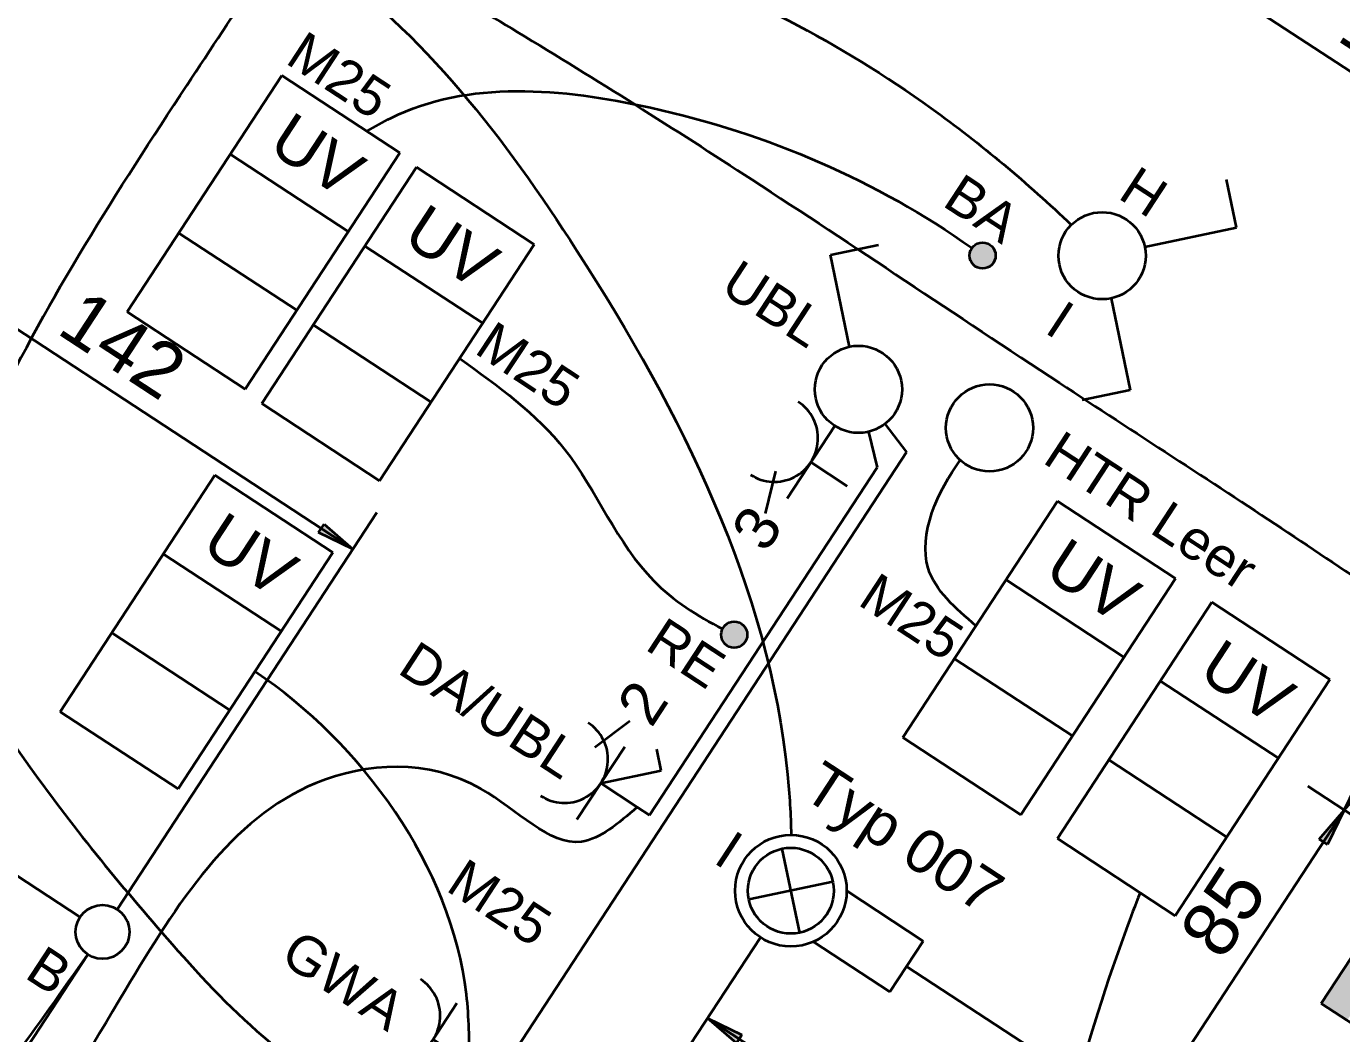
# Model space of a CAD drawing. Header units: metres. Extents: x 2696276 to 2696381, y 1245119 to 1245220.
# Drawn here: x 2696296.539 to 2696299.557, y 1245178.414 to 1245180.725 of the extents above; entities that cross this region are included whole.
import ezdxf
from ezdxf.lldxf.tags import DXFTag

# ---------------------------------------------------------------- set-up
doc = ezdxf.new("R2010")
doc.units = ezdxf.units.M
for name, color, linetype, lineweight, true_color in [('011_232.51_Lichtinstallationen allgemein', 150, 'Continuous', 35, 0x0080ff), ('011_232.51_Lichtinstallationen allgemein_Deckenltg', 150, 'Continuous', 35, 0x0080ff), ('013_232.61_Kraftinstallationen allgemein', 1, 'Continuous', 35, 0xff0000), ('013_232.61_Kraftinstallationen allgemein_Bodenltg', 1, 'STRICHLINIE', 35, 0xff0000), ('013_232.61_Kraftinstallationen allgemein_Deckenltg', 1, 'Continuous', 35, 0xff0000), ('014_232.62_Storeninstallationen_Deckenltg', 1, 'Continuous', 35, 0xff0000), ('016_232.70_HLKS-Installation_Bodenltg', 5, 'STRICHLINIE', 35, 0x0000ff), ('018_233.01_Innenleuchten', 150, 'Continuous', 35, 0x0080ff), ('035_236.3__UKV-Installationen_Bodenltg', 24, 'STRICHLINIE', 35, 0x993300)]:
    doc.layers.add(name, color=color, linetype=linetype, lineweight=lineweight, true_color=true_color)
doc.layers.add('X_Mass', color=7, linetype='Continuous', lineweight=35)
doc.layers.add('X_Mass_Sperrzonen', color=7, linetype='Continuous', lineweight=35)
doc.styles.get("Standard").update_dxf_attribs({"font": 'arial.ttf'})
tags = doc.linetypes.add('STRICHLINIE', pattern=[19.05, 12.7, -6.35]).pattern_tags.tags
tags[6:7] = [DXFTag(74, 4), DXFTag(75, 0), DXFTag(340, '0'), DXFTag(46, 0.0), DXFTag(50, 0.0), DXFTag(44, 0.0), DXFTag(45, 0.0)]
tags[4:5] = [DXFTag(74, 4), DXFTag(75, 0), DXFTag(340, '0'), DXFTag(46, 0.0), DXFTag(50, 0.0), DXFTag(44, 0.0), DXFTag(45, 0.0)]
tags = doc.linetypes.add('STRICHPUNKT', pattern=[25.4, 12.7, -6.35, 0, -6.35]).pattern_tags.tags
tags[10:11] = [DXFTag(74, 4), DXFTag(75, 0), DXFTag(340, '0'), DXFTag(46, 0.0), DXFTag(50, 0.0), DXFTag(44, 0.0), DXFTag(45, 0.0)]
tags[8:9] = [DXFTag(74, 4), DXFTag(75, 0), DXFTag(340, '0'), DXFTag(46, 0.0), DXFTag(50, 0.0), DXFTag(44, 0.0), DXFTag(45, 0.0)]
tags[6:7] = [DXFTag(74, 4), DXFTag(75, 0), DXFTag(340, '0'), DXFTag(46, 0.0), DXFTag(50, 0.0), DXFTag(44, 0.0), DXFTag(45, 0.0)]
tags[4:5] = [DXFTag(74, 4), DXFTag(75, 0), DXFTag(340, '0'), DXFTag(46, 0.0), DXFTag(50, 0.0), DXFTag(44, 0.0), DXFTag(45, 0.0)]
tags = doc.linetypes.add('STRICHPUNKT2', pattern=[12.7, 6.35, -3.175, 0, -3.175]).pattern_tags.tags
tags[10:11] = [DXFTag(74, 4), DXFTag(75, 0), DXFTag(340, '0'), DXFTag(46, 0.0), DXFTag(50, 0.0), DXFTag(44, 0.0), DXFTag(45, 0.0)]
tags[8:9] = [DXFTag(74, 4), DXFTag(75, 0), DXFTag(340, '0'), DXFTag(46, 0.0), DXFTag(50, 0.0), DXFTag(44, 0.0), DXFTag(45, 0.0)]
tags[6:7] = [DXFTag(74, 4), DXFTag(75, 0), DXFTag(340, '0'), DXFTag(46, 0.0), DXFTag(50, 0.0), DXFTag(44, 0.0), DXFTag(45, 0.0)]
tags[4:5] = [DXFTag(74, 4), DXFTag(75, 0), DXFTag(340, '0'), DXFTag(46, 0.0), DXFTag(50, 0.0), DXFTag(44, 0.0), DXFTag(45, 0.0)]

# ---------------------------------------------------------------- blocks, each defined once
blk = doc.blocks.new('Maß-A0S2JCAI73', base_point=(-99.38, 748.96))
at = {"color": 0, "linetype": 'ByBlock', "lineweight": -2, "ltscale": 0.35}
for p, q in [((-45, 1023.96), (-24.35, 1023.96)), ((-36.14, 1015.29), (-35, 1023.96)), ((-35, 1023.96), (-33.86, 1015.29)), ((-35, 1023.96), (-35, 748.96)), ((-33.86, 1015.29), (-36.14, 1015.29)), ((-35, 833.95), (-36.14, 842.62)), ((-36.14, 842.62), (-33.86, 842.62)), ((-33.86, 842.62), (-35, 833.95)), ((-45, 833.95), (-15.11, 833.95)), ((-36.14, 825.27), (-35, 833.95)), ((-35, 833.95), (-33.86, 825.27)), ((-33.86, 825.27), (-36.14, 825.27)), ((-35, 748.96), (-36.14, 757.63)), ((-36.14, 757.63), (-33.86, 757.63)), ((-33.86, 757.63), (-35, 748.96)), ((-25, 748.96), (-99.38, 748.96))]:
    blk.add_line(p, q, dxfattribs=at)
for points in [[(-35, 1023.96), (-33.86, 1015.29), (-36.14, 1015.29)], [(-35, 833.95), (-36.14, 842.62), (-33.86, 842.62)], [(-35, 833.95), (-33.86, 825.27), (-36.14, 825.27)], [(-35, 748.96), (-36.14, 757.63), (-33.86, 757.63)]]:
    blk.add_solid(points, dxfattribs=at)
at = {"color": 0, "linetype": 'ByBlock', "lineweight": -2, "ltscale": 0.35, "char_height": 12.5, "attachment_point": 1, "rotation": 90}
for s, insert in [('{\\fArial;190}', (-51.71, 988.59)), ('{\\fArial;85}', (-51.79, 789.5))]:
    blk.add_mtext(s, dxfattribs=dict(at, insert=insert))
blk = doc.blocks.new('Steckdose T13_ UP-A0S2JCAQ73', base_point=(-191.11, 665.41))
at = {"color": 0, "lineweight": -2}
for p, q in [((-181.11, 665.41), (-181.11, 685.41)), ((-181.11, 675.41), (-171.11, 675.41))]:
    blk.add_line(p, q, dxfattribs=at)
blk.add_ellipse((-191.11, 675.41), major_axis=(0, -10), ratio=1, start_param=0, end_param=3.141593, dxfattribs=at)
blk = doc.blocks.new('Deckenlampendübel-A0S2JCDK73', base_point=(-264.29, 648.36))
at = {"color": 0, "lineweight": -2}
blk.add_circle((-258.11, 654.55), 6.19, dxfattribs=at)
blk = doc.blocks.new('Maß-A0S2JCF273', base_point=(-131.11, 704))
at = {"color": 0, "linetype": 'ByBlock', "lineweight": -2, "ltscale": 0.35}
for p, q in [((-131.11, 704), (-131.11, 736.16)), ((4.89, 704), (4.89, 722.4)), ((-131.11, 714), (-122.43, 715.14)), ((-122.43, 712.86), (-131.11, 714)), ((-131.11, 714), (4.89, 714)), ((-122.43, 715.14), (-122.43, 712.86)), ((-3.79, 712.86), (-3.79, 715.14)), ((-3.79, 715.14), (4.89, 714)), ((4.89, 714), (-3.79, 712.86))]:
    blk.add_line(p, q, dxfattribs=at)
for points in [[(-131.11, 714), (-122.43, 715.14), (-122.43, 712.86)], [(4.89, 714), (-3.79, 712.86), (-3.79, 715.14)]]:
    blk.add_solid(points, dxfattribs=at)
at = {"color": 0, "linetype": 'ByBlock', "lineweight": -2, "ltscale": 0.35, "insert": (-95.77, 730.75), "char_height": 12.5, "attachment_point": 1}
blk.add_mtext('{\\fArial;136}', dxfattribs=at)
blk = doc.blocks.new('Anschlusspunkt-A0S2JCG473', base_point=(-177.09, 891.97))
at = {"lineweight": -2}
blk.add_hatch(color=0, dxfattribs=at).paths.add_polyline_path([(-174.14, 897.97), (-173.35, 897.88), (-172.62, 897.58), (-171.98, 897.11), (-171.5, 896.48), (-171.19, 895.75), (-171.09, 894.97), (-171.19, 894.18), (-171.5, 893.45), (-171.98, 892.83), (-172.62, 892.35), (-173.35, 892.06), (-174.14, 891.97), (-174.9, 892.08), (-175.62, 892.39), (-176.23, 892.87), (-176.69, 893.48), (-176.99, 894.2), (-177.09, 894.97), (-176.99, 895.74), (-176.69, 896.45), (-176.23, 897.07), (-175.62, 897.55), (-174.9, 897.86)])
at = {"color": 0, "lineweight": -2}
blk.add_circle((-174.09, 894.97), 3, dxfattribs=at)
blk = doc.blocks.new('0_232.51_Lichtinstallationen allgemein_Bodenltg-A0S2JCHM73', base_point=(-390.61, 877.07))
at = {"color": 0, "linetype": 'ByBlock', "lineweight": -2, "ltscale": 0.35}
blk.add_open_spline([(-390.61, 877.07), (-387.53, 877.17), (-363.32, 878.69), (-327.38, 899.48), (-304.8, 950.56), (-313.89, 995.49), (-320.3, 1040.36), (-311.49, 1093.57), (-268.04, 1162.82), (-153.13, 1208.03), (-32.79, 1140.44), (-29.52, 1068.94), (-28.61, 1048.96)], degree=3, knots=[0, 0, 0, 0, 9.239752, 72.815015, 110.414714, 170.170666, 205.343224, 246.503316, 329.328898, 438.603492, 589.387544, 647.847477, 647.847477, 647.847477, 647.847477], dxfattribs=at)
blk = doc.blocks.new('0_232.61_Kraftinstallationen allgemein_Deckenltg-A0S2JCIW73', base_point=(-63.8, 661.96))
at = {"color": 0, "linetype": 'ByBlock', "lineweight": -2, "ltscale": 0.35}
blk.add_open_spline([(-63.8, 792.43), (-62.56, 786.53), (-54.67, 751.99), (-38.26, 709.54), (-38.54, 670.98), (-38.61, 661.96)], degree=3, knots=[0, 0, 0, 0, 18.08326, 106.400448, 133.359213, 133.359213, 133.359213, 133.359213], dxfattribs=at)
blk = doc.blocks.new('0_232.51_Lichtinstallationen allgemein_Deckenltg-A0S2JCRG73', base_point=(-360.11, 388.77))
at = {"color": 0, "linetype": 'ByBlock', "lineweight": -2, "ltscale": 0.35}
blk.add_open_spline([(-171.11, 745.71), (-172.67, 740.28), (-176.92, 725.47), (-209.48, 734.5), (-248.19, 705.9), (-245.84, 606.77), (-236, 486.34), (-315.1, 407.16), (-354.53, 390.83), (-360.11, 388.77)], degree=3, knots=[0, 0, 0, 0, 15.088167, 41.125489, 79.025937, 143.526969, 317.601512, 427.988221, 445.827066, 445.827066, 445.827066, 445.827066], dxfattribs=at)
blk = doc.blocks.new('Schalter_ Schema 0_ UP-A0S2JCSG73', base_point=(-203.39, 843.69))
at = {"color": 0, "lineweight": -2}
for p, q in [((-203.39, 875.97), (-195.42, 883.95)), ((-188.18, 860.76), (-203.39, 875.97))]:
    blk.add_line(p, q, dxfattribs=at)
blk.add_circle((-181.11, 853.69), 10, dxfattribs=at)
blk = doc.blocks.new('Schalter_ Schema 1_ UP-A0S2JCT673', base_point=(-161.11, 879.7))
at = {"color": 0, "lineweight": -2}
for p, q in [((-128.82, 932.24), (-136.8, 940.22)), ((-144.04, 917.03), (-128.82, 932.24)), ((-144.04, 902.89), (-128.82, 887.68)), ((-128.82, 887.68), (-136.8, 879.7))]:
    blk.add_line(p, q, dxfattribs=at)
blk.add_circle((-151.11, 909.96), 10, dxfattribs=at)
blk = doc.blocks.new('Gruppenzuleitung-A0S2JCUA73', base_point=(-293.9, 775.95))
at = {"color": 0, "linetype": 'ByBlock', "lineweight": -2, "ltscale": 0.35}
for p, q in [((-293.9, 775.95), (-293.9, 840.75)), ((-293.9, 840.75), (-261.56, 840.75)), ((-261.56, 840.75), (-261.56, 775.95)), ((-261.56, 819.15), (-293.9, 819.15)), ((-261.56, 797.55), (-293.9, 797.55)), ((-261.56, 775.95), (-293.9, 775.95))]:
    blk.add_line(p, q, dxfattribs=at)
at = {"color": 0, "linetype": 'ByBlock', "lineweight": -2, "ltscale": 0.35, "insert": (-287.56, 835.35), "char_height": 10.8, "attachment_point": 1}
blk.add_mtext('{\\fArial;UV}', dxfattribs=at)
blk = doc.blocks.new('Gruppenzuleitung-A0S2JCV073', base_point=(-86.48, 792.43))
at = {"color": 0, "linetype": 'ByBlock', "lineweight": -2, "ltscale": 0.35}
for p, q in [((-86.48, 792.43), (-86.48, 857.23)), ((-86.48, 857.23), (-54.14, 857.23)), ((-54.14, 857.23), (-54.14, 792.43)), ((-54.14, 835.63), (-86.48, 835.63)), ((-54.14, 814.03), (-86.48, 814.03)), ((-54.14, 792.43), (-86.48, 792.43))]:
    blk.add_line(p, q, dxfattribs=at)
at = {"color": 0, "linetype": 'ByBlock', "lineweight": -2, "ltscale": 0.35, "insert": (-80.15, 851.83), "char_height": 10.8, "attachment_point": 1}
blk.add_mtext('{\\fArial;UV}', dxfattribs=at)
blk = doc.blocks.new('0_232.51_Lichtinstallationen allgemein_Deckenltg-A0S2JCVO73', base_point=(-360.11, 415.34))
at = {"color": 0, "linetype": 'ByBlock', "lineweight": -2, "ltscale": 0.35}
blk.add_open_spline([(-258.15, 648.36), (-258.51, 638.3), (-260.75, 575.08), (-273.61, 493.1), (-323.24, 420.97), (-351.6, 415.57), (-360.11, 415.34)], degree=3, knots=[0, 0, 0, 0, 30.201665, 189.802743, 246.81759, 272.352092, 272.352092, 272.352092, 272.352092], dxfattribs=at)
blk = doc.blocks.new('Gruppenzuleitung-A0S2JCVS73', base_point=(-331.25, 776.68))
at = {"color": 0, "linetype": 'ByBlock', "lineweight": -2, "ltscale": 0.35}
for p, q in [((-331.25, 776.68), (-331.25, 841.48)), ((-331.25, 841.48), (-298.91, 841.48)), ((-298.91, 841.48), (-298.91, 776.68)), ((-298.91, 819.88), (-331.25, 819.88)), ((-298.91, 798.28), (-331.25, 798.28)), ((-298.91, 776.68), (-331.25, 776.68))]:
    blk.add_line(p, q, dxfattribs=at)
at = {"color": 0, "linetype": 'ByBlock', "lineweight": -2, "ltscale": 0.35, "insert": (-324.92, 836.08), "char_height": 10.8, "attachment_point": 1}
blk.add_mtext('{\\fArial;UV}', dxfattribs=at)
blk = doc.blocks.new('Steckdose T13_ UP_ 2-fach_ geschaltet-A0S2JD1E73', base_point=(-191.11, 735.71))
at = {"color": 0, "lineweight": -2}
for p, q in [((-186.8, 751.88), (-183.41, 761.32)), ((-171.11, 755.71), (-174.65, 759.25)), ((-181.11, 735.71), (-181.11, 755.71)), ((-181.11, 745.71), (-171.11, 755.71)), ((-181.11, 745.71), (-171.11, 745.71))]:
    blk.add_line(p, q, dxfattribs=at)
blk.add_ellipse((-191.11, 745.71), major_axis=(0, -10), ratio=1, start_param=0, end_param=3.141593, dxfattribs=at)
at = {"color": 0, "lineweight": -2, "insert": (-188.23, 762.49), "char_height": 10, "attachment_point": 1, "rotation": 90}
blk.add_mtext('{\\fArial;2}', dxfattribs=at)
blk = doc.blocks.new('0_232.61_Kraftinstallationen allgemein_Bodenltg-A0S2JD1U73', base_point=(-261.56, 675.41))
at = {"color": 0, "linetype": 'ByBlock', "lineweight": -2, "ltscale": 0.35}
blk.add_open_spline([(-171.11, 675.41), (-174.04, 679.8), (-193.43, 708.76), (-232.03, 723.31), (-261.56, 723.7)], degree=3, knots=[0, 0, 0, 0, 15.821542, 104.421153, 104.421153, 104.421153, 104.421153], dxfattribs=at)
blk = doc.blocks.new('0_232.51_Lichtinstallationen allgemein_Deckenltg-A0S2JD2273', base_point=(-390.61, 759.7))
at = {"color": 0, "linetype": 'ByBlock', "lineweight": -2, "ltscale": 0.35}
blk.add_open_spline([(-390.61, 873.13), (-388.15, 872.3), (-371.81, 866.76), (-323.27, 872.55), (-239.28, 842.68), (-169.27, 801.98), (-140.68, 763.53), (-138.08, 759.7)], degree=3, knots=[0, 0, 0, 0, 7.756546, 51.594232, 141.572496, 271.081055, 284.960221, 284.960221, 284.960221, 284.960221], dxfattribs=at)
blk = doc.blocks.new('0_232.61_Kraftinstallationen allgemein_Bodenltg-A0S2JD7E73', base_point=(-307.93, 841.48))
at = {"color": 0, "linetype": 'ByBlock', "lineweight": -2, "ltscale": 0.35}
blk.add_open_spline([(-307.93, 841.48), (-306.99, 843.34), (-297.02, 862.99), (-249.9, 888.17), (-203.89, 896.03), (-177.09, 895.08)], degree=3, knots=[0, 0, 0, 0, 6.235408, 65.904211, 146.379844, 146.379844, 146.379844, 146.379844], dxfattribs=at)
blk = doc.blocks.new('Maß-A0S2JDCC73', base_point=(-168.61, 991))
at = {"color": 7, "linetype": 'ByBlock', "lineweight": -2, "ltscale": 0.35, "true_color": 0xffffff}
for p, q in [((-168.61, 991), (-168.61, 1036.46)), ((-79.62, 991), (-79.62, 1036.46)), ((-168.61, 1001), (-159.93, 1002.14)), ((-168.61, 1001), (-79.62, 1001)), ((-159.93, 999.86), (-168.61, 1001)), ((-159.93, 1002.14), (-159.93, 999.86)), ((-88.29, 999.86), (-88.29, 1002.14)), ((-88.29, 1002.14), (-79.62, 1001)), ((-79.62, 1001), (-88.29, 999.86))]:
    blk.add_line(p, q, dxfattribs=at)
for points in [[(-168.61, 1001), (-159.93, 1002.14), (-159.93, 999.86)], [(-79.62, 1001), (-88.29, 999.86), (-88.29, 1002.14)]]:
    blk.add_solid(points, dxfattribs=at)
at = {"color": 7, "linetype": 'ByBlock', "lineweight": -2, "ltscale": 0.35, "true_color": 0xffffff, "insert": (-128.55, 1017.88), "char_height": 12.5, "attachment_point": 1}
blk.add_mtext('{\\fArial;90}', dxfattribs=at)
blk = doc.blocks.new('0_232.51_Lichtinstallationen allgemein_AP-Ltg-A0S2JDFA73', base_point=(-173.84, 745.71))
at = {"color": 0, "linetype": 'ByBlock', "lineweight": -2, "ltscale": 0.35}
for p, q in [((-173.84, 846.82), (-167.73, 841.03)), ((-167.73, 841.03), (-167.73, 745.71)), ((-167.73, 745.71), (-171.11, 745.71))]:
    blk.add_line(p, q, dxfattribs=at)
blk = doc.blocks.new('0_236.3_UKV-Installationen_Bodenltg-A0S2JDJU73', base_point=(-536.11, 457.96))
at = {"color": 0, "lineweight": -2}
blk.add_open_spline([(-536.11, 457.96), (-529.56, 506.36), (-510.72, 645.61), (-465.83, 859.5), (-523.97, 1128.45), (-398.94, 1186.55), (-361.61, 1203.89)], degree=3, knots=[0, 0, 0, 0, 145.540827, 418.737658, 689.392775, 804.624734, 804.624734, 804.624734, 804.624734], dxfattribs=at)
blk = doc.blocks.new('Spiegelschrank mit Steckdose L.-A0S2JDLK73', base_point=(-15.11, 793.95))
at = {"color": 0, "lineweight": -2}
for p, q in [((-15.11, 873.95), (-15.11, 793.95)), ((4.89, 873.95), (-15.11, 873.95)), ((4.89, 793.95), (4.89, 873.95)), ((1.02, 863.28), (-11.24, 863.28)), ((-5.11, 863.28), (-5.11, 855.95)), ((4.89, 855.95), (-15.11, 855.95)), ((-15.11, 793.95), (4.89, 793.95))]:
    blk.add_line(p, q, dxfattribs=at)
blk.add_ellipse((-5.11, 869.41), major_axis=(-6.13, 0), ratio=1, start_param=0, end_param=3.141593, dxfattribs=at)
blk.add_solid([(-8.01, 855.95), (-15.11, 855.95), (-8.01, 793.95), (-15.11, 793.95)], dxfattribs=at)
blk = doc.blocks.new('0_232.51_Lichtinstallationen allgemein_Deckenltg-A0S2JDLS73', base_point=(-390.61, 875.33))
at = {"color": 0, "linetype": 'ByBlock', "lineweight": -2, "ltscale": 0.35}
blk.add_open_spline([(-390.61, 875.77), (-387.24, 875.53), (-369.93, 874.31), (-332.34, 889.37), (-276.29, 913.14), (-213.8, 919.31), (-174.61, 914.49), (-160.9, 912.01)], degree=3, knots=[0, 0, 0, 0, 10.078636, 51.833759, 117.541352, 194.036082, 235.85619, 235.85619, 235.85619, 235.85619], dxfattribs=at)
blk = doc.blocks.new('0_232.61_Kraftinstallationen allgemein_Bodenltg-A0S2JDN273', base_point=(-261.56, 790.16))
at = {"color": 0, "linetype": 'ByBlock', "lineweight": -2, "ltscale": 0.35}
blk.add_open_spline([(-261.56, 809.51), (-250.74, 809.04), (-227.62, 808.04), (-202.65, 789.73), (-183.51, 789.93), (-177.14, 790.64)], degree=3, knots=[0, 0, 0, 0, 31.944452, 68.27842, 87.520543, 87.520543, 87.520543, 87.520543], dxfattribs=at)
blk = doc.blocks.new('0_232.51_Lichtinstallationen allgemein_Deckenltg-A0S2JDNC73', base_point=(-350.95, 531.64))
at = {"color": 0, "linetype": 'ByBlock', "lineweight": -2, "ltscale": 0.35}
blk.add_open_spline([(-333.11, 531.64), (-326.86, 535.44), (-308.9, 546.34), (-312.77, 630.22), (-347.76, 714.4), (-348.51, 818.85), (-347.73, 888.78), (-349.52, 930.29), (-350.95, 951.96)], degree=3, knots=[0, 0, 0, 0, 20.854524, 59.878301, 221.593507, 307.840463, 367.099003, 432.245914, 432.245914, 432.245914, 432.245914], dxfattribs=at)
blk = doc.blocks.new('Maß-A0S2JDQO73', base_point=(-786.11, 660.73))
at = {"color": 0, "linetype": 'ByBlock', "lineweight": -2, "ltscale": 0.35}
for p, q in [((-258.11, 769.5), (-258.11, 660.73)), ((-786.11, 759.5), (-258.11, 759.5)), ((-266.78, 758.36), (-266.78, 760.64)), ((-266.78, 760.64), (-258.11, 759.5)), ((-258.11, 759.5), (-266.78, 758.36))]:
    blk.add_line(p, q, dxfattribs=at)
blk.add_solid([(-258.11, 759.5), (-266.78, 758.36), (-266.78, 760.64)], dxfattribs=at)
at = {"color": 0, "linetype": 'ByBlock', "lineweight": -2, "ltscale": 0.35, "insert": (-342.51, 776.17), "char_height": 12.5, "attachment_point": 1}
blk.add_mtext('{\\fArial;142}', dxfattribs=at)
blk = doc.blocks.new('1_Einlasskasten UP-A0S2JDQQ73', base_point=(-161.11, 852.75))
at = {"color": 0, "lineweight": -2}
blk.add_circle((-151.11, 862.75), 10, dxfattribs=at)
blk = doc.blocks.new('Gruppenzuleitung-A0S2JDQU73', base_point=(-128.82, 792.43))
at = {"color": 0, "linetype": 'ByBlock', "lineweight": -2, "ltscale": 0.35}
for p, q in [((-96.48, 857.23), (-128.82, 857.23)), ((-128.82, 857.23), (-128.82, 792.43)), ((-96.48, 792.43), (-96.48, 857.23)), ((-128.82, 835.63), (-96.48, 835.63)), ((-128.82, 814.03), (-96.48, 814.03)), ((-128.82, 792.43), (-96.48, 792.43))]:
    blk.add_line(p, q, dxfattribs=at)
at = {"color": 0, "linetype": 'ByBlock', "lineweight": -2, "ltscale": 0.35, "insert": (-122.49, 851.83), "char_height": 10.8, "attachment_point": 1}
blk.add_mtext('{\\fArial;UV}', dxfattribs=at)
blk = doc.blocks.new('Gruppenzuleitung-A0S2JDQW73', base_point=(-293.9, 691.51))
at = {"color": 0, "linetype": 'ByBlock', "lineweight": -2, "ltscale": 0.35}
for p, q in [((-293.9, 691.51), (-293.9, 756.31)), ((-293.9, 756.31), (-261.56, 756.31)), ((-261.56, 756.31), (-261.56, 691.51)), ((-261.56, 734.71), (-293.9, 734.71)), ((-261.56, 713.11), (-293.9, 713.11)), ((-261.56, 691.51), (-293.9, 691.51))]:
    blk.add_line(p, q, dxfattribs=at)
at = {"color": 0, "linetype": 'ByBlock', "lineweight": -2, "ltscale": 0.35, "insert": (-287.56, 750.91), "char_height": 10.8, "attachment_point": 1}
blk.add_mtext('{\\fArial;UV}', dxfattribs=at)
blk = doc.blocks.new('0_232.70_HLKS-Installation_Bodenltg-A0S2JDQY73', base_point=(-356.71, 653.91))
at = {"color": 0, "lineweight": -2}
blk.add_open_spline([(-356.71, 694.89), (-351.79, 694.51), (-330.12, 692.83), (-293.08, 676.11), (-242.42, 659.86), (-181.54, 645.87), (-153.08, 679.03), (-144.05, 694.38)], degree=3, knots=[0, 0, 0, 0, 14.77414, 65.042166, 118.808835, 179.527475, 232.96078, 232.96078, 232.96078, 232.96078], dxfattribs=at)
blk = doc.blocks.new('0_232.61_Kraftinstallationen allgemein_Deckenltg-A0S2JDT873', base_point=(-152.72, 823.03))
at = {"color": 0, "linetype": 'ByBlock', "lineweight": -2, "ltscale": 0.35}
blk.add_open_spline([(-128.82, 823.03), (-134.97, 823.86), (-150.35, 825.92), (-153.13, 844.27), (-152.66, 852.88)], degree=3, knots=[0, 0, 0, 0, 17.183238, 43.047265, 43.047265, 43.047265, 43.047265], dxfattribs=at)
blk = doc.blocks.new('Anschlusspunkt-A0S2JDTC73', base_point=(-177.16, 787.98))
at = {"lineweight": -2}
blk.add_hatch(color=0, dxfattribs=at).paths.add_polyline_path([(-171.16, 790.93), (-171.25, 791.72), (-171.54, 792.45), (-172.02, 793.08), (-172.64, 793.57), (-173.37, 793.88), (-174.16, 793.98), (-174.94, 793.88), (-175.67, 793.57), (-176.29, 793.08), (-176.77, 792.45), (-177.06, 791.72), (-177.16, 790.93), (-177.04, 790.16), (-176.74, 789.45), (-176.26, 788.84), (-175.64, 788.37), (-174.92, 788.08), (-174.16, 787.98), (-173.39, 788.08), (-172.67, 788.37), (-172.05, 788.84), (-171.57, 789.45), (-171.27, 790.16)])
at = {"color": 0, "lineweight": -2}
blk.add_circle((-174.16, 790.98), 3, dxfattribs=at)
blk = doc.blocks.new('0_232.51_Lichtinstallationen allgemein_Deckenltg-A0S2JDTG73', base_point=(-390.61, 836.97))
at = {"color": 0, "linetype": 'ByBlock', "lineweight": -2, "ltscale": 0.35}
blk.add_open_spline([(-390.61, 874.75), (-385.57, 873.84), (-369.2, 870.85), (-336.04, 877.24), (-287.01, 879.97), (-220.75, 880.92), (-151.83, 879.93), (-81.36, 880.49), (-36.64, 879.37), (7.36, 881.22), (11.11, 859.82), (11.05, 848.3), (11.01, 839.26), (10.97, 836.97)], degree=3, knots=[0, 0, 0, 0, 15.268094, 49.674885, 99.570193, 163.088545, 247.762841, 308.628162, 368.074305, 400.157717, 408.76289, 428.867131, 435.747106, 435.747106, 435.747106, 435.747106], dxfattribs=at)
blk = doc.blocks.new('LED-Deckenleuchte mit Trafotunnel-A0S2JDYO73', base_point=(-143.91, 736.16))
at = {"color": 0, "lineweight": -2}
for p, q in [((-124.14, 742), (-138.07, 755.92)), ((-124.14, 755.92), (-138.07, 742)), ((-99.38, 755.92), (-120.36, 755.92)), ((-99.38, 742), (-99.38, 755.92)), ((-120.36, 742), (-99.38, 742))]:
    blk.add_line(p, q, dxfattribs=at)
for radius in [12.8, 9.85]:
    blk.add_circle((-131.11, 748.96), radius, dxfattribs=at)
blk = doc.blocks.new('Bemerkung-A0S2JDYQ73', base_point=(-141.28, 768.34))
at = {"color": 0, "lineweight": -2, "insert": (-141.28, 778.34), "char_height": 10, "attachment_point": 1}
blk.add_mtext('{\\fArial;Typ 007}', dxfattribs=at)
blk = doc.blocks.new('Steckdose T13_ UP_ 3-fach-A0S2JE1073', base_point=(-191.11, 810.38))
at = {"color": 0, "lineweight": -2}
for p, q in [((-181.11, 843.72), (-181.11, 823.72)), ((-181.11, 833.72), (-171.11, 833.72)), ((-186.8, 827.55), (-183.41, 818.1))]:
    blk.add_line(p, q, dxfattribs=at)
blk.add_ellipse((-191.11, 833.72), major_axis=(0, -10), ratio=1, start_param=0, end_param=3.141593, dxfattribs=at)
at = {"color": 0, "lineweight": -2, "insert": (-188.23, 810.38), "char_height": 10, "attachment_point": 1, "rotation": 90}
blk.add_mtext('{\\fArial;3}', dxfattribs=at)
blk = doc.blocks.new('0_232.51_Lichtinstallationen allgemein_AP-Ltg-A0S2JE2K73', base_point=(-171.67, 624.47))
at = {"color": 0, "linetype": 'ByBlock', "lineweight": -2, "ltscale": 0.35}
for p, q in [((-171.67, 850.37), (-163.97, 847.66)), ((-163.97, 847.66), (-163.97, 631.76)), ((-163.97, 631.76), (-171.11, 624.47))]:
    blk.add_line(p, q, dxfattribs=at)
blk = doc.blocks.new('Maß-A0S2JE2S73', base_point=(-168.61, 966.5))
at = {"color": 7, "linetype": 'ByBlock', "lineweight": -2, "ltscale": 0.35, "true_color": 0xffffff}
for p, q in [((-168.61, 966.5), (-168.61, 1036.46)), ((-18.84, 966.5), (-18.84, 1036.46)), ((-168.61, 976.5), (-159.93, 977.64)), ((-168.61, 976.5), (-18.84, 976.5)), ((-159.93, 975.36), (-168.61, 976.5)), ((-159.93, 977.64), (-159.93, 975.36)), ((-27.51, 975.36), (-27.51, 977.64)), ((-27.51, 977.64), (-18.84, 976.5)), ((-18.84, 976.5), (-27.51, 975.36))]:
    blk.add_line(p, q, dxfattribs=at)
for points in [[(-168.61, 976.5), (-159.93, 977.64), (-159.93, 975.36)], [(-18.84, 976.5), (-27.51, 975.36), (-27.51, 977.64)]]:
    blk.add_solid(points, dxfattribs=at)
at = {"color": 7, "linetype": 'ByBlock', "lineweight": -2, "ltscale": 0.35, "true_color": 0xffffff, "insert": (-133.55, 993.28), "char_height": 12.5, "attachment_point": 1}
blk.add_mtext('{\\fArial;150}', dxfattribs=at)

msp = doc.modelspace()

# ---------------------------------------------------------------- linework, layer by layer
at = {"layer": 'X_Mass', "linetype": 'STRICHPUNKT2', "ltscale": 0.35}
for p, q in [((2696295.1318, 1245179.6823), (2696296.662, 1245178.681)), ((2696296.6798, 1245178.5954), (2696295.1174, 1245176.2078))]:
    msp.add_line(p, q, dxfattribs=at)

# ---------------------------------------------------------------- block references
at = {"layer": '011_232.51_Lichtinstallationen allgemein', "linetype": 'Continuous', "ltscale": 0.35, "xscale": 0.01, "yscale": 0.01, "zscale": 0.01, "rotation": 326.8000002754653}
for name, p in [('Schalter_ Schema 1_ UP-A0S2JCT673', (2696298.7582, 1245180)), ('Schalter_ Schema 0_ UP-A0S2JCSG73', (2696298.2072, 1245179.9302)), ('Steckdose T13_ UP_ 3-fach-A0S2JE1073', (2696298.1277, 1245179.5843)), ('Steckdose T13_ UP_ 2-fach_ geschaltet-A0S2JD1E73', (2696297.7188, 1245178.9594)), ('Spiegelschrank mit Steckdose L.-A0S2JDLK73', (2696299.5104, 1245178.483)), ('Bemerkung-A0S2JDYQ73', (2696298.3144, 1245178.9596))]:
    msp.add_blockref(name, p, dxfattribs=at)
at = {"layer": '011_232.51_Lichtinstallationen allgemein_Deckenltg', "ltscale": 0.35, "xscale": 0.01, "yscale": 0.01, "zscale": 0.01, "rotation": 326.8000002754653}
for name, p in [('0_232.51_Lichtinstallationen allgemein_Bodenltg-A0S2JCHM73', (2696296.8235, 1245181.2347)), ('0_232.51_Lichtinstallationen allgemein_Deckenltg-A0S2JDLS73', (2696296.8139, 1245181.2201)), ('0_232.51_Lichtinstallationen allgemein_Deckenltg-A0S2JDTG73', (2696296.6039, 1245180.8991)), ('0_232.51_Lichtinstallationen allgemein_Deckenltg-A0S2JD2273', (2696296.1808, 1245180.2525)), ('0_232.51_Lichtinstallationen allgemein_Deckenltg-A0S2JCRG73', (2696294.4049, 1245176.9817)), ('0_232.51_Lichtinstallationen allgemein_Deckenltg-A0S2JCVO73', (2696294.5504, 1245177.2041))]:
    msp.add_blockref(name, p, dxfattribs=at)
at = {"layer": '011_232.51_Lichtinstallationen allgemein_Deckenltg', "linetype": 'STRICHLINIE', "ltscale": 0.35, "xscale": 0.01, "yscale": 0.01, "zscale": 0.01, "rotation": 326.8000002754653}
msp.add_blockref('0_232.51_Lichtinstallationen allgemein_Deckenltg-A0S2JDNC73', (2696295.2639, 1245178.1271), dxfattribs=at)
at = {"layer": '011_232.51_Lichtinstallationen allgemein_Deckenltg', "linetype": 'STRICHPUNKT', "ltscale": 0.35, "xscale": 0.01, "yscale": 0.01, "zscale": 0.01, "rotation": 326.8000002754653}
for name, p in [('0_232.51_Lichtinstallationen allgemein_AP-Ltg-A0S2JE2K73', (2696297.2723, 1245177.9222)), ('0_232.51_Lichtinstallationen allgemein_AP-Ltg-A0S2JDFA73', (2696297.918, 1245178.9485))]:
    msp.add_blockref(name, p, dxfattribs=at)
at = {"layer": '013_232.61_Kraftinstallationen allgemein', "linetype": 'Continuous', "ltscale": 0.35, "xscale": 0.01, "yscale": 0.01, "zscale": 0.01, "rotation": 326.8000002754653}
for name, p in [('Anschlusspunkt-A0S2JCG473', (2696298.6917, 1245180.1902)), ('1_Einlasskasten UP-A0S2JDQQ73', (2696298.6107, 1245179.7745)), ('Anschlusspunkt-A0S2JDTC73', (2696298.1217, 1245179.3204)), ('Steckdose T13_ UP-A0S2JCAQ73', (2696297.3338, 1245178.3712))]:
    msp.add_blockref(name, p, dxfattribs=at)
at = {"layer": '013_232.61_Kraftinstallationen allgemein', "ltscale": 0.35, "xscale": 0.01, "yscale": 0.01, "zscale": 0.01, "rotation": 326.8000002754653}
for name, p in [('Gruppenzuleitung-A0S2JDQU73', (2696298.5505, 1245179.093)), ('Gruppenzuleitung-A0S2JCV073', (2696298.9048, 1245178.8611))]:
    msp.add_blockref(name, p, dxfattribs=at)
at = {"layer": '013_232.61_Kraftinstallationen allgemein_Bodenltg', "ltscale": 0.35, "xscale": 0.01, "yscale": 0.01, "zscale": 0.01, "rotation": 326.8000002754653}
for name, p in [('0_232.61_Kraftinstallationen allgemein_Bodenltg-A0S2JD7E73', (2696297.3204, 1245180.4841)), ('0_232.61_Kraftinstallationen allgemein_Bodenltg-A0S2JDN273', (2696297.4274, 1245179.8008)), ('0_232.61_Kraftinstallationen allgemein_Bodenltg-A0S2JD1U73', (2696296.7991, 1245178.8406))]:
    msp.add_blockref(name, p, dxfattribs=at)
at = {"layer": '013_232.61_Kraftinstallationen allgemein_Deckenltg', "linetype": 'STRICHLINIE', "ltscale": 0.35, "xscale": 0.01, "yscale": 0.01, "zscale": 0.01, "rotation": 326.8000002754653}
msp.add_blockref('0_232.61_Kraftinstallationen allgemein_Deckenltg-A0S2JDT873', (2696298.5181, 1245179.4799), dxfattribs=at)
at = {"layer": '013_232.61_Kraftinstallationen allgemein_Deckenltg', "linetype": 'ByBlock', "ltscale": 0.35, "xscale": 0.01, "yscale": 0.01, "zscale": 0.01, "rotation": 326.8000002754653}
msp.add_blockref('0_232.61_Kraftinstallationen allgemein_Deckenltg-A0S2JCIW73', (2696298.3802, 1245177.6452), dxfattribs=at)
at = {"layer": '014_232.62_Storeninstallationen_Deckenltg', "ltscale": 0.35, "xscale": 0.01, "yscale": 0.01, "zscale": 0.01, "rotation": 326.8000002754653}
for name, p in [('Gruppenzuleitung-A0S2JCVS73', (2696296.7704, 1245180.0696)), ('Gruppenzuleitung-A0S2JCUA73', (2696297.079, 1245179.859)), ('Gruppenzuleitung-A0S2JDQW73', (2696296.6167, 1245179.1524))]:
    msp.add_blockref(name, p, dxfattribs=at)
at = {"layer": '016_232.70_HLKS-Installation_Bodenltg', "linetype": 'STRICHLINIE', "ltscale": 0.35, "xscale": 0.01, "yscale": 0.01, "zscale": 0.01, "rotation": 326.8000002754653}
msp.add_blockref('0_232.70_HLKS-Installation_Bodenltg-A0S2JDQY73', (2696295.8851, 1245179.1818), dxfattribs=at)
at = {"layer": '018_233.01_Innenleuchten', "linetype": 'Continuous', "ltscale": 0.35, "xscale": 0.01, "yscale": 0.01, "zscale": 0.01, "rotation": 326.8000002754653}
for name, p in [('LED-Deckenleuchte mit Trafotunnel-A0S2JDYO73', (2696298.1161, 1245178.7047)), ('Deckenlampendübel-A0S2JCDK73', (2696296.6281, 1245178.6292))]:
    msp.add_blockref(name, p, dxfattribs=at)
at = {"layer": '035_236.3__UKV-Installationen_Bodenltg', "linetype": 'STRICHLINIE', "ltscale": 0.35, "xscale": 0.01, "yscale": 0.01, "zscale": 0.01, "rotation": 326.8000002754653}
msp.add_blockref('0_236.3_UKV-Installationen_Bodenltg-A0S2JDJU73', (2696293.3111, 1245178.5244), dxfattribs=at)
at = {"layer": 'X_Mass', "ltscale": 0.35, "xscale": 0.01, "yscale": 0.01, "zscale": 0.01, "rotation": 326.8000002754653}
for name, p in [('Maß-A0S2JDQO73', (2696292.3295, 1245181.59)), ('Maß-A0S2JCAI73', (2696298.5589, 1245178.568)), ('Maß-A0S2JCF273', (2696298.0472, 1245178.3655))]:
    msp.add_blockref(name, p, dxfattribs=at)
at = {"layer": 'X_Mass_Sperrzonen', "color": 0, "ltscale": 0.35, "xscale": 0.01, "yscale": 0.01, "zscale": 0.01, "rotation": 326.8000002754653}
for name, p in [('Maß-A0S2JE2S73', (2696299.1708, 1245180.7674)), ('Maß-A0S2JDCC73', (2696299.3049, 1245180.9724))]:
    msp.add_blockref(name, p, dxfattribs=at)

# ---------------------------------------------------------------- texts
at = {"layer": '011_232.51_Lichtinstallationen allgemein', "linetype": 'Continuous', "ltscale": 0.35, "char_height": 0.09, "rotation": 326.8, "line_spacing_factor": 1.002}
for s, insert, attachment_point in [('{\\fArial;H}', (2696299.1281, 1245180.3826, -55), 2), ('{\\fArial;UBL}', (2696298.3815, 1245180.0588, -55), 3), ('{\\fArial;I}', (2696298.9364, 1245180.0897, -55), 2), ('{\\fArial;DA/UBL}', (2696297.8167, 1245179.0694, -55), 3)]:
    msp.add_mtext(s, dxfattribs=dict(at, insert=insert, attachment_point=attachment_point))
at = {"layer": '013_232.61_Kraftinstallationen allgemein', "ltscale": 0.35, "char_height": 0.09, "attachment_point": 3, "rotation": 326.8, "line_spacing_factor": 1.002}
for s, insert in [('{\\fArial;BA}', (2696298.8274, 1245180.2984)), ('{\\fArial;RE}', (2696298.1511, 1245179.2767)), ('{\\fArial;GWA}', (2696297.4177, 1245178.4918, 19))]:
    msp.add_mtext(s, dxfattribs=dict(at, insert=insert))
at = {"layer": '013_232.61_Kraftinstallationen allgemein', "linetype": 'Continuous', "ltscale": 0.35, "insert": (2696298.9172, 1245179.8007, 19), "char_height": 0.09, "attachment_point": 1, "rotation": 326.8, "line_spacing_factor": 1.002}
msp.add_mtext('{\\fArial;HTR Leer}', dxfattribs=at)
at = {"layer": '013_232.61_Kraftinstallationen allgemein_Deckenltg', "ltscale": 0.35, "char_height": 0.09, "attachment_point": 2, "line_spacing_factor": 1.002}
for insert, rotation in [((2696297.2818, 1245180.6503), 326.8), ((2696297.7154, 1245179.9843), 326.4155), ((2696298.5955, 1245179.408), 326.8), ((2696297.6502, 1245178.7521), 326.8)]:
    msp.add_mtext('{\\fArial;M25}', dxfattribs=dict(at, insert=insert, rotation=rotation))
at = {"layer": '018_233.01_Innenleuchten', "linetype": 'Continuous', "ltscale": 0.35, "char_height": 0.09, "attachment_point": 1, "rotation": 326.8, "line_spacing_factor": 1.002}
for s, insert in [('{\\fArial;I}', (2696298.1617, 1245178.883, -55)), ('{\\fArial;B}', (2696296.5811, 1245178.6192))]:
    msp.add_mtext(s, dxfattribs=dict(at, insert=insert))

doc.saveas('drawing.dxf')
